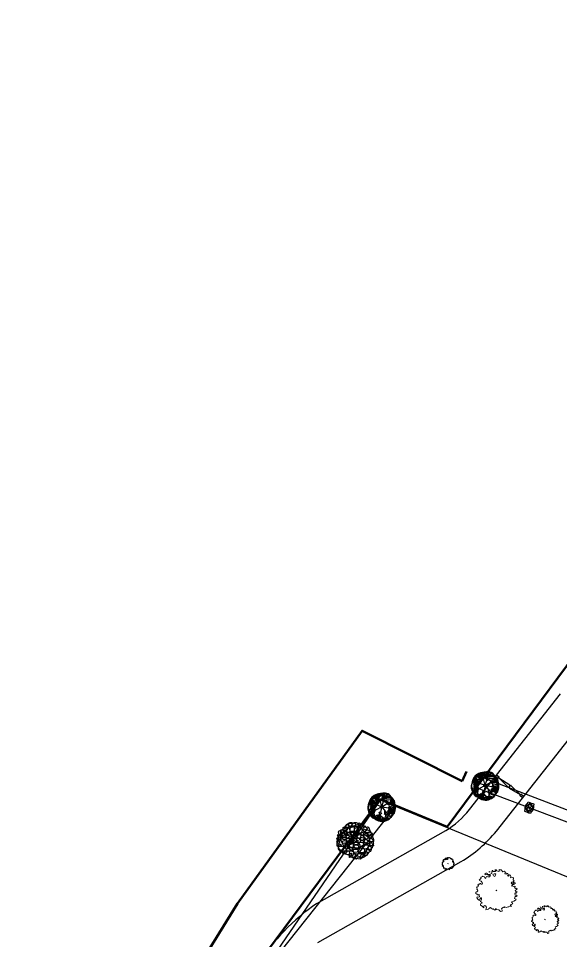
# Model space of a CAD drawing. Extents: x 2080 to 102394, y 2071 to 93424.
# Drawn here: x 75299 to 78132, y 82092 to 86914 of the extents above; entities that cross this region are included whole.
import ezdxf

# ---------------------------------------------------------------- set-up
doc = ezdxf.new("R2010")
doc.units = 0
doc.header["$LTSCALE"] = 20
doc.header["$MEASUREMENT"] = 0
doc.linetypes.add('ACAD_ISO02W100', pattern=[15, 12, -3])
for name, color, linetype, lineweight in [('BUILDING', 4, 'Continuous', 40), ('COUNTRY FENCE', 13, 'ACAD_ISO02W100', 50), ('Mango tree', 96, 'Continuous', 5), ('sappotta', 114, 'Continuous', 5)]:
    doc.layers.add(name, color=color, linetype=linetype, lineweight=lineweight)
doc.layers.add('correct', color=230, linetype='Continuous', plot=False)
doc.layers.add('patta duplicate', color=230, linetype='Continuous', plot=False)
for name, color, linetype in [('ELEC', 11, 'Continuous'), ('proposed tree', 3, 'Continuous'), ('road', 2, 'Continuous')]:
    doc.layers.add(name, color=color, linetype=linetype)

# ---------------------------------------------------------------- blocks, each defined once
blk = doc.blocks.new('NEEM')
at = {"layer": 'sappotta', "linetype": 'Continuous'}
for p, q in [((-0.359, 1.043), (-0.396, 1.016)), ((-0.396, 1.016), (-0.345, 1.011)), ((-0.345, 1.011), (-0.34, 1.039)), ((-0.213, 1.092), (-0.242, 1.007)), ((-0.242, 1.007), (-0.23, 0.935)), ((-0.191, 1.099), (-0.213, 1.092)), ((-0.177, 1.048), (-0.191, 1.099)), ((-0.043, 1.039), (-0.177, 1.048)), ((0.003, 1.132), (-0.083, 1.127)), ((-0.083, 1.127), (-0.023, 1.083)), ((-0.023, 1.083), (-0.043, 1.039)), ((0.03, 1.077), (0.003, 1.132)), ((0.114, 1.043), (0.03, 1.077)), ((0.216, 1.072), (0.114, 1.043)), ((0.162, 1.144), (0.142, 1.112)), ((0.142, 1.112), (0.216, 1.072)), ((0.283, 1.13), (0.162, 1.144)), ((0.267, 1.123), (0.283, 1.13)), ((0.351, 1.016), (0.267, 1.123)), ((0.421, 1.063), (0.351, 1.016)), ((0.473, 1.03), (0.421, 1.063)), ((0.501, 0.982), (0.473, 1.03)), ((-0.892, 0.613), (-0.923, 0.594)), ((-0.923, 0.594), (-0.895, 0.555)), ((-0.895, 0.555), (-0.868, 0.54)), ((-0.85, 0.638), (-0.892, 0.613)), ((-0.868, 0.54), (-0.818, 0.517)), ((-0.818, 0.692), (-0.85, 0.638)), ((-0.783, 0.757), (-0.83, 0.729)), ((-0.83, 0.729), (-0.826, 0.714)), ((-0.826, 0.714), (-0.818, 0.692)), ((-0.818, 0.517), (-0.752, 0.44)), ((-0.749, 0.774), (-0.783, 0.757)), ((-0.717, 0.789), (-0.749, 0.774)), ((-0.689, 0.772), (-0.717, 0.789)), ((-0.638, 0.758), (-0.689, 0.772)), ((-0.598, 0.672), (-0.638, 0.758)), ((-0.517, 0.963), (-0.614, 0.901)), ((-0.614, 0.901), (-0.589, 0.87)), ((-0.562, 0.699), (-0.598, 0.672)), ((-0.589, 0.87), (-0.494, 0.884)), ((-0.533, 0.776), (-0.562, 0.699)), ((-0.452, 0.75), (-0.533, 0.776)), ((-0.521, 0.945), (-0.521, 0.945)), ((-0.449, 0.913), (-0.521, 0.945)), ((-0.494, 0.884), (-0.449, 0.913)), ((-0.415, 0.884), (-0.459, 0.839)), ((-0.459, 0.839), (-0.303, 0.837)), ((-0.361, 0.762), (-0.452, 0.75)), ((-0.32, 0.906), (-0.415, 0.884)), ((-0.303, 0.837), (-0.361, 0.762)), ((-0.23, 0.935), (-0.32, 0.906)), ((-0.108, 0.922), (-0.177, 0.872)), ((-0.177, 0.872), (-0.139, 0.809)), ((-0.139, 0.809), (-0.067, 0.78)), ((-0.027, 0.908), (-0.108, 0.922)), ((-0.067, 0.78), (-0.034, 0.839)), ((-0.034, 0.839), (-0.027, 0.908)), ((0.472, 0.942), (0.501, 0.982)), ((0.483, 0.908), (0.472, 0.942)), ((0.581, 0.9), (0.483, 0.908)), ((0.551, 0.95), (0.581, 0.9)), ((0.627, 0.928), (0.551, 0.95)), ((0.616, 0.806), (0.654, 0.87)), ((0.66, 0.788), (0.616, 0.806)), ((0.654, 0.87), (0.627, 0.928)), ((0.715, 0.86), (0.66, 0.788)), ((0.762, 0.844), (0.715, 0.86)), ((0.783, 0.779), (0.762, 0.844)), ((0.776, 0.704), (0.783, 0.779)), ((0.888, 0.723), (0.776, 0.704)), ((0.84, 0.475), (0.934, 0.5)), ((0.924, 0.679), (0.888, 0.723)), ((0.913, 0.591), (0.924, 0.679)), ((0.964, 0.541), (0.913, 0.591)), ((0.934, 0.5), (0.964, 0.541)), ((-1.023, 0.208), (-1.062, 0.182)), ((-1.062, 0.182), (-1.02, 0.162)), ((-1.02, 0.162), (-1.049, 0.084)), ((-1.049, 0.084), (-1.017, 0.059)), ((-0.978, 0.229), (-1.023, 0.208)), ((-1.017, 0.059), (-0.991, -0.002)), ((-0.96, 0.366), (-0.994, 0.31)), ((-0.994, 0.31), (-0.961, 0.275)), ((-0.961, 0.275), (-0.978, 0.229)), ((-0.935, 0.345), (-0.96, 0.366)), ((-0.908, 0.372), (-0.935, 0.345)), ((-0.87, 0.389), (-0.908, 0.372)), ((-0.846, 0.386), (-0.87, 0.389)), ((-0.821, 0.367), (-0.846, 0.386)), ((-0.788, 0.359), (-0.821, 0.367)), ((-0.757, 0.361), (-0.788, 0.359)), ((-0.735, 0.394), (-0.757, 0.361)), ((-0.752, 0.44), (-0.735, 0.394)), ((0.02, 0.041), (-0.009, 0.024)), ((-0.009, 0.024), (0, 0)), ((0, 0), (0.014, 0.011)), ((0.014, 0.011), (0.027, 0.031)), ((0.804, 0.415), (0.84, 0.475)), ((0.86, 0.367), (0.804, 0.415)), ((0.829, 0.259), (0.888, 0.326)), ((0.838, 0.262), (0.829, 0.259)), ((0.931, 0.228), (0.838, 0.262)), ((0.933, 0.378), (0.86, 0.367)), ((0.888, 0.326), (0.93, 0.332)), ((0.917, 0.437), (0.904, 0.404)), ((0.904, 0.404), (0.933, 0.378)), ((0.942, 0.471), (0.917, 0.437)), ((0.93, 0.332), (1.018, 0.389)), ((0.962, 0.217), (0.931, 0.228)), ((1.014, 0.439), (0.942, 0.471)), ((1.025, 0.259), (0.962, 0.217)), ((0.996, 0.16), (1.025, 0.259)), ((1.046, 0.129), (0.996, 0.16)), ((1.018, 0.389), (1.014, 0.439)), ((1.029, 0.011), (1.074, 0.049)), ((1.074, -0.047), (1.029, 0.011)), ((1.109, 0.149), (1.046, 0.129)), ((1.074, 0.049), (1.137, 0.114)), ((1.137, 0.114), (1.109, 0.149)), ((-1.097, -0.077), (-1.098, -0.14)), ((-1.098, -0.14), (-1.044, -0.173)), ((-1.048, -0.062), (-1.097, -0.077)), ((-1.025, -0.325), (-1.052, -0.378)), ((-1.052, -0.378), (-0.982, -0.471)), ((-0.991, -0.002), (-1.048, -0.062)), ((-1.044, -0.173), (-1.007, -0.185)), ((-0.953, -0.336), (-1.025, -0.325)), ((-1.007, -0.185), (-0.992, -0.244)), ((-0.992, -0.244), (-0.937, -0.198)), ((-0.982, -0.471), (-0.91, -0.516)), ((-0.902, -0.318), (-0.953, -0.336)), ((-0.937, -0.198), (-0.93, -0.213)), ((-0.93, -0.213), (-0.902, -0.318)), ((-0.91, -0.516), (-0.888, -0.446)), ((-0.888, -0.446), (-0.848, -0.411)), ((-0.803, -0.452), (-0.853, -0.576)), ((-0.848, -0.411), (-0.837, -0.355)), ((-0.837, -0.355), (-0.803, -0.383)), ((-0.803, -0.383), (-0.803, -0.452)), ((0.992, -0.411), (1.004, -0.349)), ((1.066, -0.443), (0.992, -0.411)), ((1.004, -0.349), (1.045, -0.311)), ((1.007, -0.166), (1.046, -0.114)), ((1.016, -0.234), (1.007, -0.166)), ((1.11, -0.243), (1.016, -0.234)), ((1.032, -0.503), (1.061, -0.484)), ((1.045, -0.311), (1.083, -0.306)), ((1.046, -0.114), (1.1, -0.129)), ((1.061, -0.484), (1.066, -0.443)), ((1.129, -0.047), (1.074, -0.047)), ((1.083, -0.306), (1.137, -0.273)), ((1.1, -0.129), (1.129, -0.047)), ((1.137, -0.273), (1.11, -0.243)), ((-0.853, -0.576), (-0.797, -0.619)), ((-0.844, -0.71), (-0.852, -0.77)), ((-0.852, -0.77), (-0.758, -0.838)), ((-0.766, -0.668), (-0.844, -0.71)), ((-0.797, -0.619), (-0.766, -0.668)), ((-0.758, -0.838), (-0.675, -0.912)), ((-0.676, -0.836), (-0.649, -0.791)), ((-0.675, -0.912), (-0.676, -0.836)), ((-0.649, -0.791), (-0.582, -0.82)), ((-0.582, -0.82), (-0.534, -0.881)), ((-0.534, -0.881), (-0.554, -1.025)), ((-0.486, -1.015), (-0.413, -0.988)), ((-0.413, -0.988), (-0.401, -0.955)), ((-0.401, -0.955), (-0.302, -0.907)), ((-0.302, -0.907), (-0.286, -0.926)), ((-0.286, -0.926), (-0.197, -0.986)), ((-0.197, -0.986), (-0.157, -0.969)), ((-0.157, -0.969), (-0.078, -1.049)), ((-0.078, -1.049), (-0.006, -0.96)), ((-0.006, -0.96), (0.006, -1.017)), ((0.287, -0.982), (0.327, -0.932)), ((0.324, -1.046), (0.287, -0.982)), ((0.327, -0.932), (0.391, -0.879)), ((0.391, -0.879), (0.423, -0.897)), ((0.423, -0.897), (0.47, -0.86)), ((0.47, -0.86), (0.543, -0.896)), ((0.543, -0.896), (0.652, -0.871)), ((0.652, -0.871), (0.68, -0.867)), ((0.68, -0.867), (0.834, -0.828)), ((0.751, -0.797), (0.797, -0.747)), ((0.834, -0.828), (0.751, -0.797)), ((0.797, -0.747), (0.887, -0.704)), ((0.826, -0.591), (0.943, -0.565)), ((0.887, -0.704), (0.826, -0.591)), ((0.943, -0.565), (1.032, -0.503)), ((-0.554, -1.025), (-0.486, -1.015)), ((0.006, -1.017), (0.139, -1.026)), ((0.139, -1.026), (0.236, -1.115)), ((0.236, -1.115), (0.314, -1.096)), ((0.314, -1.096), (0.324, -1.046))]:
    blk.add_line(p, q, dxfattribs=at)
blk = doc.blocks.new('A$C1A013581')
for p, q in [((-119.8, 0), (-62.9, 6.8)), ((-119.8, 0), (-64.7, -6.6)), ((0, 0), (-56.8, 6.8)), ((0, 0), (-55.1, -6.6))]:
    blk.add_line(p, q)
for centre, start, end in [((-67.6, 0.6), 292.3705, 53.1108), ((-52.2, 0.6), 126.8892, 247.6295)]:
    blk.add_arc(centre, 7.78, start, end)
blk = doc.blocks.new('T3')
at = {"color": 3, "linetype": 'Continuous'}
blk.add_circle((0.007, -0.001), 0.0467, dxfattribs=at)
for centre, radius, start, end in [((-0.101, 0.099), 0.334, 119.9475, 152.2845), ((0.701, -0.924), 1.582, 124.4458, 130.3031), ((0.028, -0.124), 0.591, 95.7743, 119.9478), ((0.129, -0.09), 0.571, 106.3689, 124.4478), ((0.102, -0.001), 0.478, 86.5891, 106.3683), ((0.016, -0.005), 0.472, 51.5393, 95.7734), ((0.117, 0.246), 0.23, 38.2099, 86.5855), ((-0.213, -0.013), 0.65, 9.9831, 38.21), ((0.031, 0.015), 0.447, 6.0223, 51.5393), ((-0.107, -0.042), 0.372, 172.3996, 201.0285), ((0.263, -0.092), 0.745, 152.2851, 172.4004), ((-0.253, -0.003), 0.215, 163.7797, 199.3828), ((0.231, -0.143), 0.719, 154.9924, 163.7785), ((-0.153, 0.036), 0.295, 141.2444, 154.9906), ((-0.029, -0.064), 0.454, 130.3005, 141.2454), ((-0.286, -0.026), 0.724, 358.8883, 9.9833), ((-0.095, 0.001), 0.574, 350.2301, 6.0232), ((0.368, 0.216), 0.873, 199.3819, 216.8466), ((0.161, 0.06), 0.659, 201.0235, 207.8216), ((0.025, -0.011), 0.505, 207.8204, 215.5805), ((-0.149, -0.136), 0.291, 215.5851, 243.3801), ((0.103, 0.017), 0.542, 216.8467, 247.0462), ((-0.011, 0.019), 0.5, 296.8801, 331.348), ((-0.019, -0.069), 0.453, 316.7622, 347.0499), ((-0.198, -0.028), 0.636, 347.0493, 358.8877), ((0.074, -0.028), 0.403, 331.3474, 350.2303), ((0.075, 0.311), 0.791, 243.3844, 260.1468), ((0.025, -0.168), 0.341, 247.0472, 285.3699), ((0.015, -0.033), 0.442, 260.1457, 296.8807), ((0.003, -0.09), 0.422, 285.3686, 316.7631)]:
    blk.add_arc(centre, radius, start, end, dxfattribs=at)
blk = doc.blocks.new('A$C7C302BA0')
at = {"color": 102}
for p, q in [((-77, 91.3), (-78.8, 89.7)), ((-78.8, 89.7), (-76.6, 85)), ((-74.5, 83), (-77, 91.3)), ((-76.6, 85), (-76.8, 78.4)), ((-74.7, 77.6), (-74.5, 83)), ((-61.7, 75.2), (-71.5, 95.2)), ((-70.3, 96.2), (-67.6, 90.4)), ((-67.6, 90.4), (-65.4, 86.1)), ((-65.4, 86.1), (-62.5, 81)), ((-62.3, 90.9), (-59.4, 95.6)), ((-59.2, 86.9), (-62.3, 90.9)), ((-60.4, 103.6), (-58.8, 102)), ((-59.4, 95.6), (-60.4, 103.6)), ((-59.2, 93.5), (-60.2, 90.9)), ((-60.2, 90.9), (-57.7, 85.9)), ((-59.8, 78.3), (-58.2, 81.6)), ((-58, 96.4), (-59.2, 93.5)), ((-58.2, 81.6), (-59.2, 86.9)), ((-58.8, 102), (-58, 96.4)), ((-56.9, 81.8), (-58.2, 78.5)), ((-57.7, 85.9), (-56.9, 81.8)), ((-56.1, 106.1), (-54.9, 105.5)), ((-55.1, 99.3), (-56.1, 106.1)), ((-54.9, 105.5), (-55.1, 101.6)), ((-55.1, 101.6), (-54.2, 95.6)), ((-53, 88.6), (-55.1, 99.3)), ((-54.2, 95.6), (-52.2, 89.6)), ((-53.2, 83), (-53, 88.6)), ((-50.3, 77.5), (-53.2, 83)), ((-52.2, 89.6), (-52.2, 85.9)), ((-52.2, 85.9), (-50.3, 79.5)), ((-48.1, 110.4), (-46.6, 110.4)), ((-47.7, 107.5), (-48.1, 110.4)), ((-46, 104.2), (-47.7, 107.5)), ((-47.2, 95.6), (-46, 104.2)), ((-45, 88.2), (-47.2, 95.6)), ((-46.8, 76.6), (-46.2, 83.9)), ((-46.6, 110.4), (-44.4, 104)), ((-46.2, 83.9), (-45, 88.2)), ((-44.4, 104), (-45, 99.7)), ((-45, 99.7), (-44.4, 89.2)), ((-44.4, 89.2), (-42.3, 85.9)), ((-42.3, 85.9), (-44.4, 79.9)), ((-26.6, 90.9), (-43.7, 64.3)), ((-41.5, 112.7), (-39.6, 112.3)), ((-41.1, 101.6), (-41.5, 112.7)), ((-40.4, 95.6), (-41.1, 101.6)), ((-36.5, 89.4), (-40.4, 95.6)), ((-39.6, 112.3), (-40.2, 105.5)), ((-40.2, 105.5), (-39.8, 100.5)), ((-39.8, 100.5), (-39.6, 97)), ((-39.6, 97), (-35.3, 100.7)), ((-38.8, 81.4), (-36.5, 89.4)), ((-38.4, 77.3), (-38.8, 81.4)), ((-33.6, 99.1), (-38.2, 95.8)), ((-38.2, 95.8), (-34.1, 89.8)), ((-35.9, 105.3), (-34.9, 110.2)), ((-35.3, 100.7), (-35.9, 105.3)), ((-35.9, 80.1), (-29.1, 91.1)), ((-34.1, 89.8), (-35.9, 80.1)), ((-34.9, 110.2), (-32.4, 116)), ((-33.8, 110), (-34.7, 105.3)), ((-34.7, 105.3), (-34.3, 101.2)), ((-34.3, 101.2), (-33.6, 99.1)), ((-30.8, 114.7), (-33.8, 110)), ((-32.4, 116), (-30.8, 114.7)), ((-30.8, 73.4), (-26.2, 84.3)), ((-30.6, 102), (-28.5, 116.6)), ((-29.1, 91.1), (-30.6, 102)), ((-28.3, 109.4), (-29.3, 101.8)), ((-29.3, 101.8), (-26.6, 90.9)), ((-28.5, 116.6), (-26.2, 116.8)), ((-26.2, 116.8), (-28.3, 109.4)), ((-27.5, 103.4), (-23.8, 117.2)), ((-24.6, 91.9), (-27.5, 103.4)), ((-27.1, 74.1), (-24.4, 83.8)), ((-26.2, 84.3), (-24.6, 91.9)), ((-22.3, 116.8), (-25.6, 105.5)), ((-25.6, 105.5), (-25.2, 98.5)), ((-25.2, 98.5), (-23.8, 93.3)), ((-24.4, 83.8), (-13.6, 94.6)), ((-23.8, 117.2), (-22.3, 116.8)), ((-23.8, 88.4), (-17.2, 102.8)), ((-23.8, 93.3), (-23.8, 88.4)), ((-20.7, 109.8), (-19.6, 119.1)), ((-17.2, 102.8), (-20.7, 109.8)), ((-19.6, 119.1), (-18.8, 110.8)), ((-18.8, 110.8), (-15.1, 103)), ((-15.1, 103), (-18.6, 93.1)), ((-18.6, 93.1), (-9.1, 98.9)), ((-13.6, 94.6), (-6.6, 98.4)), ((-9.1, 98.9), (-5, 108.6)), ((-6.6, 98.4), (-3.9, 109.2)), ((-5, 108.6), (4.2, 120.5)), ((-3.9, 109.2), (1.5, 116.2)), ((1.5, 116.2), (4.2, 120.5)), ((3.9, 70), (9.7, 119.6)), ((18.7, 81.9), (7.5, 75.4)), ((7.8, 83.3), (8.4, 94.2)), ((12.2, 85.1), (7.8, 83.3)), ((8.4, 94.2), (19.6, 97.2)), ((13.1, 117.8), (9.6, 120.2)), ((10.2, 96.3), (13.1, 117.8)), ((17.9, 99.3), (10.2, 96.3)), ((10.2, 81.6), (23.8, 92.5)), ((18.4, 83.9), (10.2, 81.6)), ((10.5, 80.1), (24, 84.5)), ((24.6, 97.5), (12.2, 85.1)), ((18.1, 117.8), (17.9, 99.3)), ((20.5, 118.4), (18.1, 117.8)), ((30.8, 91.3), (18.4, 83.9)), ((31.7, 82.4), (18.7, 81.9)), ((19.6, 97.2), (20.5, 118.4)), ((23.8, 92.5), (26.1, 99.6)), ((24, 84.5), (32, 88.9)), ((24.3, 117.5), (24.6, 97.5)), ((26.1, 117.5), (24.3, 117.5)), ((26.1, 99.6), (26.1, 117.5)), ((61.2, 83), (30.5, 75.7)), ((37.9, 101), (30.8, 91.3)), ((30.8, 81), (42.6, 86.9)), ((42.6, 86.9), (31.7, 82.4)), ((32, 88.9), (37, 98.1)), ((37, 98.1), (55.9, 106.6)), ((53, 108.1), (37.9, 101)), ((54.4, 88.1), (42.6, 86.9)), ((42.6, 86.9), (55.3, 86.6)), ((42.6, 80.4), (59.5, 83.9)), ((55.9, 106.6), (53, 108.1)), ((63.3, 92.2), (54.4, 88.1)), ((55.3, 86.6), (68.6, 93.7)), ((59.5, 83.9), (77.8, 91.3)), ((80.1, 89.5), (61.2, 83)), ((67.7, 97.2), (63.3, 92.2)), ((71, 97.2), (67.7, 97.2)), ((68.6, 93.7), (71, 97.2)), ((75.9, 37.9), (85.6, 83.1)), ((77.8, 91.3), (80.1, 89.5)), ((87.6, 81.2), (85.6, 82.2)), ((87.1, 58.8), (87.6, 81.2)), ((-84.4, 25.8), (-117.2, 26.4)), ((-116.8, 25), (-87.6, 24.2)), ((-81.3, 41.5), (-112.3, 39.9)), ((-111.7, 38.6), (-87.6, 39.3)), ((-107, 8.5), (-72.2, 7.7)), ((-99.6, 67.1), (-83.9, 62.2)), ((-99.6, 17.7), (-93.4, 20.8)), ((-86.8, 45.4), (-98.8, 47)), ((-98.6, 33.7), (-87.4, 30.3)), ((-98.5, 2.6), (-88.3, -0.8)), ((-87, 1.1), (-98.1, 3.9)), ((-85, 53.6), (-97.9, 55.2)), ((-76, 9.6), (-97.2, 10.2)), ((-85.6, 31.7), (-97, 35.2)), ((-90.7, 62.2), (-96.3, 64.1)), ((-96, 45), (-84.6, 44.1)), ((-85.6, 24), (-96, 17)), ((-95.9, 57.3), (-86.2, 55)), ((-93.4, 20.8), (-88.7, 24.2)), ((-88.9, 80), (-90.7, 78.8)), ((-90.7, 78.8), (-87, 70.3)), ((-85.2, 60.4), (-90.7, 62.2)), ((-79.6, 7.9), (-89.6, -1.8)), ((-89.4, -2.9), (-78.1, 7.7)), ((-85.8, 71.5), (-88.9, 80)), ((-87.6, 39.3), (-74, 42.1)), ((-87.6, 24.2), (-72.3, 25)), ((-87.4, 30.3), (-76.4, 33.5)), ((-87, 70.3), (-80.6, 64.9)), ((-71.9, 46.6), (-86.8, 45.4)), ((-86.2, 55), (-74.6, 51.9)), ((-78.8, 65.1), (-85.8, 71.5)), ((-75.8, 36.8), (-85.6, 31.7)), ((-77.9, 58.9), (-85.2, 60.4)), ((-74.2, 50.3), (-85, 53.6)), ((-84.6, 44.1), (-78.5, 43.3)), ((-84.5, -7.8), (-75, 1.8)), ((-68.7, 28.2), (-84.4, 25.8)), ((-77.7, 1.8), (-84.1, -5.4)), ((-83.9, 62.2), (-73.6, 59)), ((-81.5, 4.3), (-77.7, 1.8)), ((-78.5, 43.3), (-81.3, 41.5)), ((-80.6, 64.9), (-79.2, 60.6)), ((-77.4, 60.4), (-78.8, 65.1)), ((-75, 1.8), (-78.8, 6.8)), ((-74.6, 56.7), (-77.9, 58.9)), ((-76.8, 78.4), (-75.1, 76)), ((-76.4, 33.5), (-72.8, 35.8)), ((-62, 13.6), (-76, 9.6)), ((-70.9, 41.1), (-75.8, 36.8)), ((-75.1, 76), (-60.6, 72.1)), ((-68.9, 77), (-74.7, 77.6)), ((-72.4, 54.4), (-74.6, 56.7)), ((-74.6, 51.9), (-72.2, 51.9)), ((-59, 49.2), (-74.2, 50.3)), ((-74, 42.1), (-70.9, 41.1)), ((-73.6, 59), (-70.4, 54.6)), ((-72.8, 35.8), (-68.5, 38)), ((-72.2, 51.9), (-72.4, 54.4)), ((-72.3, 25), (-59.9, 29.1)), ((-72.2, 7.7), (-63.5, 11.1)), ((-63.6, 39.9), (-71.9, 46.6)), ((-70.4, 54.6), (-56.9, 52.5)), ((-60.8, 73.7), (-68.9, 77)), ((-59.5, 34.2), (-68.7, 28.2)), ((-68.5, 38), (-59.5, 34.2)), ((-62.1, 8.3), (-66.5, -2.9)), ((-54.8, 35.8), (-63.6, 39.9)), ((-63.5, 11.1), (-62.1, 8.3)), ((-62.5, 81), (-60.6, 76.4)), ((-60.4, 13.7), (-62, 13.6)), ((-53.1, 60), (-61.7, 75.2)), ((-58.4, 8.2), (-61.7, 5.4)), ((-58.6, 8.1), (-61.3, 8.7)), ((-60.6, 76.4), (-57.7, 70.7)), ((-59.9, 29.1), (-56.2, 31.7)), ((-57.1, 72.7), (-59.8, 78.3)), ((-50.9, 48.7), (-59, 49.2)), ((-43.3, 16.8), (-58.6, 8.1)), ((-58.2, 78.5), (-55.3, 74.6)), ((-57.7, 70.7), (-57.1, 72.7)), ((-56.9, 52.5), (-42.3, 48.2)), ((-56.2, 31.7), (-53.4, 31.4)), ((-55.3, 74.6), (-53.4, 71.3)), ((0, 0), (-55.2, -28.1)), ((-51.1, 35), (-54.8, 35.8)), ((-53.4, 71.3), (-54.5, 68.2)), ((-54.5, 68.2), (-50.9, 60.4)), ((-49.3, 19.1), (-53.8, 30.7)), ((-42.3, 48.2), (-53.1, 60)), ((-50.9, 60.4), (-45.6, 54.8)), ((-42.8, 44.9), (-50.9, 48.7)), ((-50.3, 79.5), (-46.8, 76.6)), ((-45.8, 72.1), (-50.3, 77.5)), ((0, 0), (-49.3, 19.1)), ((-45.6, 54.8), (-45.8, 72.1)), ((-44.4, 79.9), (-44.4, 76)), ((-44.4, 76), (-44.1, 67)), ((-44.1, 67), (-38.4, 77.3)), ((-43.7, 64.3), (-42.5, 54)), ((-42.8, 44.8), (-42.8, 44.9)), ((-42.5, 54), (-38.2, 50.1)), ((-38.2, 50.1), (-33.6, 61)), ((-33.6, 61), (-30.8, 73.4)), ((-29, 54.8), (-27.7, 61.7)), ((-27.7, 61.7), (-27.1, 74.1)), ((-19.2, 46.4), (-24.4, 56.9)), ((-10.8, 43.8), (-19.2, 46.4)), ((0, 0), (-14.8, 60.2)), ((0, 0), (-11.1, -44.7)), ((-6.9, 61.6), (3.9, 70)), ((0, 0), (17.8, 59.3)), ((0, 0), (41.7, 25.5)), ((0, 0), (61.2, -9.6)), ((0, 0), (38.9, -48.2)), ((0.1, 62), (2.5, 64.5)), ((2.5, 64.5), (6.3, 71.8)), ((6.3, 71.8), (16.1, 80.1)), ((6.6, 61.6), (9.9, 66.8)), ((7.5, 75.4), (10.5, 80.1)), ((9.9, 66.8), (23.2, 75.7)), ((14.3, 66.2), (10.1, 61.1)), ((13, 43.3), (28.3, 52.2)), ((28.5, 74.2), (14.3, 66.2)), ((16.1, 80.1), (30.8, 81)), ((21.5, 58.1), (22, 58.3)), ((22, 58.3), (32, 63.3)), ((23.2, 75.7), (42.6, 80.4)), ((23.9, 57.2), (25.8, 57.9)), ((25.8, 57.9), (89.5, 64.2)), ((28.3, 52.2), (29.5, 54.5)), ((40.6, 73.3), (28.5, 74.2)), ((30.5, 75.7), (44.1, 75.1)), ((32, 63.3), (51.2, 62.1)), ((52.1, 75.7), (40.6, 73.3)), ((41.7, 25.5), (47.8, 39.4)), ((42.2, 26.6), (57.9, 22)), ((44.1, 75.1), (58, 78.9)), ((51.2, 62.1), (77.8, 65.3)), ((74.5, 77.1), (52.1, 75.7)), ((53.3, 31.6), (60.3, 31.1)), ((55.1, 28.4), (58.9, 28.2)), ((57.9, 22), (57.9, 22)), ((58, 78.9), (79.2, 78.3)), ((58.6, 20), (73.9, 24.3)), ((58.9, 28.2), (73, 31.6)), ((67.6, 19.9), (60, 15.5)), ((60.3, 31.1), (75.9, 37.9)), ((61.2, 9.5), (82.7, 5.3)), ((62.8, 7.8), (72, -4.9)), ((73, 4.4), (62.8, 7.8)), ((80.8, 21.9), (67.6, 19.9)), ((73, 31.6), (100.2, 25.3)), ((89, 5.3), (73, 4.4)), ((73.9, 24.3), (118.2, 27.2)), ((93.4, 72.7), (74.5, 77.1)), ((77.8, 65.3), (94.6, 70.9)), ((77.8, 33.1), (86.6, 38.9)), ((93.9, 32.1), (77.8, 33.1)), ((79.2, 78.3), (95.5, 74.8)), ((80.3, 40.4), (83.2, 59.3)), ((87.6, 42.3), (80.3, 40.4)), ((117.2, 24.8), (80.8, 21.9)), ((95.8, 69.5), (82.2, 65)), ((82.2, 65), (93.7, 65.3)), ((82.7, 5.3), (118.2, 19.9)), ((83.2, 59.3), (90.5, 51.1)), ((86.1, -8.8), (103.1, 1.5)), ((86.6, 38.9), (103.1, 38.9)), ((93.9, 52), (87.1, 58.8)), ((101.2, 41.8), (87.6, 42.3)), ((119.7, 17), (89, 5.3)), ((89.5, 64.2), (109, 52)), ((90.5, 51.1), (111.4, 45.2)), ((120.2, 7.3), (90.5, -8.8)), ((95.5, 74.8), (93.4, 72.7)), ((93.7, 65.3), (107.3, 55.9)), ((110.4, 48.1), (93.9, 52)), ((107, 32.1), (93.9, 32.1)), ((94.4, 29.7), (108.5, 29.7)), ((101.7, 27.7), (94.4, 29.7)), ((94.6, 70.9), (95.8, 69.5)), ((100.2, 25.3), (120.2, 10.2)), ((113.6, 40.7), (101.2, 41.8)), ((119.2, 13.6), (101.7, 27.7)), ((103.1, 38.9), (114.3, 40.8)), ((103.1, 1.5), (120.2, 10.2)), ((112.4, 36), (107, 32.1)), ((107.3, 55.9), (108.9, 52.1)), ((-92.2, -21.5), (-108.4, -25.3)), ((-93.4, -46.4), (-105.8, -55)), ((-105, -56.7), (-89.1, -46.1)), ((-93.4, -40.5), (-104.3, -42.1)), ((-90.6, -41.3), (-104.3, -43.6)), ((-89.8, -23.5), (-103, -27.9)), ((-84.1, -5.4), (-102.5, -12.9)), ((-101.7, -7.6), (-89.4, -2.9)), ((-101, -14.1), (-84.5, -7.8)), ((-89.6, -1.8), (-100.8, -6.5)), ((-98.7, -16), (-86, -12.2)), ((-98.7, -21.5), (-86.6, -18)), ((-98.4, -65.6), (-94.4, -66.3)), ((-92.1, -67.1), (-98.4, -67.3)), ((-89.8, -25.9), (-98.2, -28.7)), ((-66.5, -2.9), (-96.6, -14.1)), ((-88.3, -31.2), (-95.4, -36.5)), ((-82.5, -26.9), (-95.1, -34.2)), ((-94.4, -66.3), (-89.3, -59.3)), ((-93.6, -73.2), (-86.3, -65.6)), ((-93.1, -74.2), (-93.6, -73.2)), ((-84.8, -37), (-93.4, -40.5)), ((-81.5, -39.8), (-93.4, -46.4)), ((-82.7, -64.6), (-93.1, -74.2)), ((-82.8, -17.5), (-92.2, -21.5)), ((-88.1, -58.7), (-92.1, -67.1)), ((-77.2, -75.4), (-92.1, -76.5)), ((-92.1, -76.5), (-91.1, -77.5)), ((-91.1, -77.5), (-79.5, -77.5)), ((-82.5, -36.7), (-90.6, -41.3)), ((-73.9, -20.2), (-89.8, -23.5)), ((-81.2, -23.6), (-89.8, -25.9)), ((-89.3, -59.3), (-85.5, -52.7)), ((-89.1, -46.1), (-78.7, -39)), ((-80.5, -27.6), (-88.3, -31.2)), ((-81.5, -51.4), (-88.1, -58.7)), ((-85.3, -49.1), (-87.8, -45.8)), ((-86.6, -18), (-83.1, -16)), ((-86.3, -65.6), (-80, -58.5)), ((-86, -12.2), (-73.1, -9.9)), ((-85.5, -52.7), (-85.3, -49.1)), ((-85.3, -44.3), (-81.5, -51.4)), ((-84.3, -29.9), (-84.8, -37)), ((-83.1, -16), (-81.3, -11.4)), ((-79.8, -11.7), (-82.8, -17.5)), ((-77.7, -59), (-82.7, -64.6)), ((-78.4, -23.1), (-82.5, -26.9)), ((-82, -28.4), (-82.5, -36.7)), ((-79.5, -33.5), (-81.5, -39.8)), ((-69.6, -21.1), (-81.2, -23.6)), ((-75.2, -22.3), (-80.5, -27.6)), ((-80, -58.5), (-79, -52.4)), ((-73.4, -27.4), (-79.5, -33.5)), ((-79.5, -77.5), (-69.8, -79.5)), ((-79.2, -46.9), (-78.7, -42.1)), ((-79, -52.4), (-79.2, -46.9)), ((-78.7, -39), (-77.4, -34)), ((-78.7, -42.1), (-74.9, -36.7)), ((-74.9, -52.4), (-77.7, -59)), ((-77.4, -34), (-67.6, -26.4)), ((-68.1, -78), (-77.2, -75.4)), ((-71.4, -35.7), (-76.4, -43.8)), ((-76.4, -43.8), (-74.9, -52.4)), ((-74.9, -36.7), (-74.1, -30.9)), ((-62, -14.9), (-73.9, -20.2)), ((-68.1, -24.6), (-73.4, -27.4)), ((-73.1, -9.9), (-61.6, -6.3)), ((-71.6, -29.9), (-71.4, -35.7)), ((-70.6, -52.2), (-71.6, -58.5)), ((-71.6, -58.5), (-69.6, -70.6)), ((-68.3, -46.9), (-70.6, -52.2)), ((-69.8, -79.5), (-67.1, -80)), ((-60, -15.5), (-69.6, -21.1)), ((-69.6, -70.6), (-68.1, -78)), ((-66.6, -51.3), (-69.3, -58.3)), ((-69.3, -58.3), (-68.2, -65.3)), ((-64.3, -36.2), (-68.3, -41.6)), ((-68.3, -41.6), (-68.3, -46.9)), ((-68.2, -65.3), (-66.6, -74)), ((-62.5, -19.5), (-68.1, -24.6)), ((-67.6, -26.4), (-60.2, -22.1)), ((-67.1, -80), (-60.7, -86.3)), ((-66, -42.6), (-66.6, -51.3)), ((-66.6, -74), (-66, -77.7)), ((-59, -32.9), (-66, -42.6)), ((-66, -77.7), (-57.9, -85.8)), ((-60.2, -26.9), (-64.3, -36.2)), ((-59.4, -17.6), (-62.5, -19.5)), ((-60.4, -13.6), (-62, -14.9)), ((-60.2, -22.1), (-58.6, -20.1)), ((-57.9, -22), (-60.2, -26.9)), ((-56.4, -25.5), (-59, -32.9)), ((-46, -76.7), (-48.7, -81.5)), ((-40.1, -73.4), (-46, -76.7)), ((-43.3, -77.4), (-45.8, -83.8)), ((-34.5, -78), (-43.3, -77.4)), ((-33.1, -74.5), (-40.1, -73.4)), ((-17.3, -68.6), (-34.5, -78)), ((-17, -70.5), (-34.5, -85.2)), ((-22.3, -68.6), (-33.1, -74.5)), ((-28.4, -88), (-19.2, -77.2)), ((-22.1, -52.8), (-28.3, -55.1)), ((-15.2, -64.2), (-22.3, -68.6)), ((-11.1, -44.7), (-22.1, -52.8)), ((-22.1, -52.8), (-20.7, -58.4)), ((-19.2, -77.2), (-14.8, -97.1)), ((-15.3, -79.4), (-13.1, -76.6)), ((-12.6, -98.8), (-15.3, -79.4)), ((-14.3, -60.3), (-15.2, -64.2)), ((-8.5, -61.4), (-13.7, -71.8)), ((-13.7, -71.8), (11.5, -95.7)), ((-13.1, -76.6), (9.3, -96.6)), ((-11.1, -44.7), (-3.1, -61.9)), ((21, -58.3), (35.5, -70)), ((24.2, -29.9), (24.8, -56.8)), ((26.5, -56), (32, -62.9)), ((35.5, -70), (29.2, -89)), ((32, -62.9), (53.2, -55.7)), ((36.9, -76.2), (32.4, -86.1)), ((35.7, -50.6), (54.3, -42.9)), ((38, -67.9), (36.9, -76.2)), ((39.6, -64.1), (38, -67.9)), ((50.2, -62.6), (39.6, -64.1)), ((46, -74.3), (50.2, -62.6)), ((56.6, -79.2), (46, -74.3)), ((51.7, -37.9), (47.2, -40.1)), ((101.3, -66), (51.7, -37.9)), ((60.8, -51.2), (52.8, -74.3)), ((52.8, -74.3), (75.9, -82.6)), ((53.2, -55.7), (69.9, -39.1)), ((53.9, -30.6), (71.8, -29.2)), ((54.3, -42.9), (72.5, -51.2)), ((55.2, -8.6), (60.3, -14.2)), ((55.7, -27.2), (56.4, -27.2)), ((56.4, -27.2), (88.5, -24.8)), ((74.8, -86.8), (56.6, -79.2)), ((59.2, -18.3), (66.2, -20.9)), ((66.5, -45.1), (60.8, -51.2)), ((74.4, -15.1), (61.9, -0.6)), ((66.2, -20.9), (113.8, -16)), ((74.8, -47.4), (66.5, -45.1)), ((69.9, -39.1), (107.8, -30.4)), ((71.8, -29.2), (77.5, -42.1)), ((72, -4.9), (86.1, -8.8)), ((72.5, -51.2), (99.1, -67.9)), ((93.4, -35.7), (72.9, -39.8)), ((72.9, -39.8), (83.9, -44.8)), ((94.4, -21.4), (74.4, -15.1)), ((90.4, -46.3), (74.8, -47.4)), ((86.9, -77.7), (74.8, -86.8)), ((75.9, -82.6), (109.3, -53.1)), ((76.7, -31.1), (118.4, -21.6)), ((79.4, -40.6), (76.7, -31.1)), ((77.5, -42.1), (96.8, -50.8)), ((99.1, -47.8), (79.4, -40.6)), ((83.9, -44.8), (113.9, -38.3)), ((107.1, -55), (86.9, -77.7)), ((90.5, -8.8), (88.5, -14.1)), ((88.5, -14.1), (98.3, -16.5)), ((88.5, -24.8), (119.7, -19)), ((112, -40.2), (90.4, -46.3)), ((116.9, -28.8), (93.4, -35.7)), ((119.7, -7.8), (94.4, -21.4)), ((96.8, -50.8), (111.2, -47.4)), ((98.3, -16.5), (120.2, -3.9)), ((111.2, -47.4), (99.1, -47.8)), ((99.1, -67.9), (101.3, -66)), ((109.3, -53.1), (107.1, -55)), ((107.8, -30.4), (117.3, -24.7)), ((-70.9, -84.3), (-85.5, -82)), ((-85.5, -82), (-83.8, -84.3)), ((-83.8, -84.3), (-70.6, -85.8)), ((-76.9, -84.8), (-82.8, -86.4)), ((-80.2, -88), (-82.8, -86.4)), ((-64.9, -84.9), (-80.2, -88)), ((-68.2, -82.1), (-76.9, -84.8)), ((-60.7, -86.3), (-70.9, -84.3)), ((-70.6, -85.8), (-61, -87.8)), ((-69.8, -89.4), (-70.6, -97.4)), ((-70.6, -97.4), (-69.1, -96.7)), ((-61, -87.8), (-69.8, -89.4)), ((-69.1, -96.7), (-67.3, -92.1)), ((-57.4, -82.1), (-68.2, -82.1)), ((-67.3, -92.1), (-60, -88.6)), ((-53, -85.5), (-64.9, -84.9)), ((-53.4, -90.9), (-61.5, -94.2)), ((-61.5, -94.2), (-58.7, -99.7)), ((-60, -88.6), (-53.4, -90.9)), ((-58.7, -99.7), (-59.2, -104.8)), ((-59.2, -104.8), (-56.9, -105.3)), ((-58.2, -95.4), (-52.4, -92.9)), ((-56.4, -99.7), (-58.2, -95.4)), ((-57.9, -85.8), (-50.4, -89.6)), ((-48.7, -81.5), (-57.4, -82.1)), ((-56.9, -105.3), (-56.4, -99.7)), ((-45.8, -83.8), (-53, -85.5)), ((-52.4, -92.9), (-48.8, -95.7)), ((-50.4, -89.6), (-47.1, -94.5)), ((-48.8, -95.7), (-47.6, -102)), ((-47.6, -102), (-47.3, -110.1)), ((-47.3, -110.1), (-45, -110.1)), ((-47.1, -94.5), (-45.5, -100.4)), ((-45.5, -100.4), (-45, -105.8)), ((-45, -105.8), (-45.5, -110.2)), ((-34.5, -85.2), (-40.6, -93)), ((-40.6, -93), (-40.6, -112.9)), ((-40.6, -112.9), (-39.5, -112.9)), ((-39.5, -112.9), (-38.1, -95.4)), ((-38.1, -95.4), (-32.3, -91)), ((-31.7, -101.8), (-34.7, -114.8)), ((-34.7, -114.8), (-31.1, -111)), ((-32.3, -91), (-23.4, -94.1)), ((-23.4, -94.1), (-31.7, -101.8)), ((-31.1, -111), (-28.4, -101.5)), ((-22, -111.2), (-28.9, -116.2)), ((-28.9, -116.2), (-26.4, -117.3)), ((-25, -89.9), (-28.4, -88)), ((-28.4, -101.5), (-20.1, -94.9)), ((-26.4, -117.3), (-20.9, -113.2)), ((-20.1, -94.9), (-25, -89.9)), ((-14.8, -97.1), (-22, -111.2)), ((-20.9, -113.2), (-12.6, -98.8)), ((-12.9, -112.9), (-15.9, -119)), ((-15.9, -119), (-13.4, -118.7)), ((-13.4, -118.7), (-10.4, -113.7)), ((1.6, -106), (-12.9, -112.9)), ((-10.4, -113.7), (2.7, -107.9)), ((9.3, -96.6), (1.6, -106)), ((2.7, -107.9), (9.9, -98.5)), ((16, -106.2), (8.5, -119.3)), ((8.5, -119.3), (11, -119.5)), ((9.9, -98.5), (21.5, -99.6)), ((11, -119.5), (17.6, -107.9)), ((11.5, -95.7), (38.6, -96.4)), ((21.5, -99.6), (16, -106.2)), ((17.6, -107.9), (23.4, -101.8)), ((31.8, -104.9), (20.7, -111.2)), ((20.7, -111.2), (22.1, -118.2)), ((22.1, -118.2), (24.3, -117.6)), ((23.4, -101.8), (27.1, -98.2)), ((23.4, -112.6), (32.6, -106.5)), ((24.3, -117.6), (23.4, -112.6)), ((27.1, -98.2), (34.8, -100.2)), ((29.2, -89), (62.8, -102.1)), ((34.8, -100.2), (31.8, -104.9)), ((32.4, -86.1), (66.5, -99.7)), ((32.6, -106.5), (36.7, -102.6)), ((36.7, -102.6), (50.3, -109.6)), ((38.6, -96.4), (52.5, -107.7)), ((50.3, -109.6), (52.5, -107.4)), ((66.5, -99.7), (62.7, -102.7))]:
    blk.add_line(p, q, dxfattribs=at)
at = {"color": 102, "xscale": 253.5657267839997, "yscale": 253.5657267839997, "zscale": 253.5657267839738}
blk.add_blockref('T3', (-1.9, 0.1), dxfattribs=at)
blk = doc.blocks.new('A$C79F71953')
at = {"color": 62}
for points in [[(-92.6, 0.9), (-82.4, -2.3), (-81.8, -8.7), (-86.9, -13.8), (-90.7, -9.4), (-96.5, -3), (-90.7, 4.7), (-82.4, 9.2), (-75.4, 4.7), (-81.8, 0.9), (-90.7, 4.7), (-95.8, 12.3), (-94.6, 16.8), (-86.3, 21.9), (-81.8, 21.9), (-77.3, 11.7), (-78.6, 10.4), (-82.4, 9.2), (-87.5, 11.1), (-87.5, 13), (-87.5, 25.1), (-88.2, 27.7), (-87.5, 29.6), (-88.2, 27.7), (-95.2, 27.7), (-91.4, 24.5), (-87.5, 21.1), (-86.3, 21.9), (-77.3, 22.6), (-74.8, 25.1), (-74.8, 27.7), (-74.8, 30.8), (-90.7, 32.8), (-95.2, 27.7), (-83.7, 28.9), (-74.8, 30.8), (-74.8, 30.8), (-73.5, 49.4), (-75.4, 51.9), (-82.4, 52.5), (-83.7, 51.3), (-88.8, 47.4), (-86.3, 35.3), (-79.9, 33.4), (-74.8, 30.8), (-72.2, 34.7), (-67.7, 37.2), (-63.9, 39.8), (-61.4, 50), (-59.4, 52.5), (-63.3, 55.1), (-63.9, 55.7), (-66.5, 57.7), (-69, 58.9), (-69.7, 58.9), (-69, 58.9), (-76.7, 57), (-77.3, 55.7), (-78.6, 51.3), (-73.5, 49.4), (-73.5, 49.4), (-73.5, 49.4), (-69, 44.9), (-69.7, 43), (-70.3, 41.1), (-74.8, 41.1), (-75.4, 44.9), (-72.9, 58.3), (-69, 58.9), (-47.3, 60.2), (-46, 60.2), (-49.9, 55.7), (-55, 53.8), (-63.3, 55.1), (-63.9, 67.2), (-62.6, 69.8), (-60.1, 71.1), (-58.8, 71.7), (-53.7, 74.2), (-48.6, 74.2), (-46, 73.6), (-44.1, 72.3), (-43.5, 69.8), (-44.1, 67.2), (-50.5, 64.7), (-55.6, 65.9), (-62.6, 69.8), (-60.1, 73), (-53.7, 74.2), (-52.4, 78.1), (-50.5, 79.4), (-48.6, 81.3), (-45.4, 83.2), (-41.6, 85.1), (-47.3, 87), (-41.6, 85.1), (-35.2, 86.4), (-33.3, 84.5), (-33.3, 80.6), (-32, 78.7), (-32, 75.5), (-34.5, 73.6), (-39.7, 70.4), (-43.5, 69.8), (-47.3, 71.1), (-53.7, 74.2), (-52.4, 78.1), (-35.2, 92.8), (-26.2, 92.8), (-18.6, 91.5), (-16.7, 87), (-17.3, 83.2), (-21.1, 80), (-25, 76.8), (-32, 75.5), (-33.3, 80.6), (-35.2, 92.8), (-26.9, 95.9), (-20.5, 95.9), (-14.1, 95.3), (-9.6, 94.7), (-3.3, 93.4), (-0.7, 92.1), (1.9, 88.3), (1.2, 85.1), (-0.7, 81.9), (-3.3, 79.4), (-7.1, 77.4), (-25, 76.8), (-25, 76.8), (-17.3, 83.2), (-9.6, 94.7), (-4.5, 96.6), (-0.7, 96.6), (5, 95.9), (10.8, 94), (12.7, 91.5), (14, 88.9), (16.5, 85.7), (14.6, 73.6), (9.5, 73.6), (-7.1, 77.4), (2.5, 81.3), (6.3, 85.1), (23.6, 87), (27.4, 87.6), (33.1, 87.6), (37, 87.6), (40.2, 85.7), (40.2, 83.8), (41.4, 80.6), (40.2, 77.4), (35.1, 73.6), (15.9, 71.1), (14.6, 70.4), (16.5, 85.7), (17.8, 94), (18.5, 94.7), (22.9, 94), (30.6, 88.3), (33.8, 88.3), (40.2, 83.8), (40.2, 83.8), (44.6, 78.1), (45.9, 76.8), (47.2, 73), (51, 79.4), (52.3, 77.4), (54.2, 74.9), (57.4, 71.1), (60, 67.2), (61.9, 64.7), (61.9, 61.5), (55.5, 57.7), (49.7, 60.2), (43.4, 61.5), (39.5, 62.1), (40.8, 66.6), (43.4, 69.8), (47.2, 73), (64.4, 73.6), (68.3, 73), (72.1, 62.8), (74, 60.2), (74.6, 57.7), (75.3, 54.5), (74.6, 51.9), (72.1, 48.7), (70.2, 46.8), (66.3, 43.6), (61.2, 42.3), (56.1, 43), (54.2, 44.9), (52.9, 48.1), (53.6, 53.8), (61.2, 57.7), (75.3, 54.5), (82.3, 42.3), (87.4, 41.7), (83.6, 34), (68.3, 28.9), (63.1, 30.8), (66.3, 43.6), (82.3, 42.3), (87.4, 38.5), (90, 37.2), (90.6, 32.1), (92.5, 26.4), (90.6, 23.8), (88.7, 20), (85.5, 17.4), (79.1, 15.5), (74.6, 16.2), (72.1, 16.8), (69.5, 19.4), (69.5, 21.3), (71.4, 23.8), (75.3, 26.4), (78.5, 28.3), (83.6, 28.9), (88, 27), (93.8, 12.3), (95.1, 10.4), (94.4, -3), (90, -4.3), (75.3, -4.9), (74, -3.6), (73.4, 6), (74.6, 16.2), (79.1, 15.5), (85.5, 13), (90, 7.2), (93.2, -6.2), (93.2, -8.7), (95.1, -11.3), (93.2, -15.1), (94.4, -25.3), (75.3, -25.9), (72.1, -25.9), (72.1, -21.5), (77.2, -17.7), (78.5, -15.7), (79.7, -11.9), (83.6, -8.1), (88.7, -12.5), (91.9, -21.5), (87.4, -36.2), (82.9, -40.6), (75.9, -45.1), (70.8, -48.3), (67, -34.2), (72.1, -25.9), (79.7, -28.5), (84.9, -33), (83.6, -47), (77.8, -52.8), (72.7, -57.9), (69.5, -61), (61.9, -61), (58, -57.2), (59.3, -45.7), (63.1, -43.8), (65.7, -43.8), (81, -54), (69.5, -61), (65.7, -66.2), (61.2, -70.6), (58, -75.1), (50.4, -75.7), (46.5, -75.7), (45.3, -74.5), (44.6, -70.6), (49.1, -67.4), (51.7, -66.2), (53.6, -64.2), (55.5, -54), (58, -57.2), (61.2, -70.6), (58, -75.1), (45.3, -85.3), (37, -88.5), (29.3, -88.5), (24.2, -87.9), (22.3, -83.4), (29.3, -77.6), (33.1, -68.1), (37, -66.8), (39.5, -77.6), (39.5, -79.6), (35.1, -83.4), (26.1, -95.5), (12.7, -93), (-3.9, -89.8), (1.9, -77.6), (10.2, -75.7), (12.7, -77), (14, -80.2), (15.9, -82.1), (15.9, -84.7), (14, -87.9), (12.1, -89.8), (4.4, -94.2), (-3.9, -93.6), (-9, -90.4), (-14.1, -88.5), (-17.9, -85.3), (-18.6, -82.1), (-16, -78.9), (-12.2, -75.7), (-8.4, -64.2), (-3.3, -64.2), (1.2, -80.2), (-7.1, -86.6), (-23.7, -85.3), (-25, -78.9), (-32, -71.9), (-30.1, -69.3), (-24.3, -64.9), (-21.8, -63), (-20.5, -63), (-21.1, -75.1), (-27.5, -86.6), (-30.1, -86.6), (-32, -71.9), (-46, -71.3), (-52.4, -69.3), (-72.2, -56.6), (-57.5, -52.1), (-51.8, -51.5), (-47.3, -52.1), (-41.6, -52.8), (-43.5, -54.7), (-46, -59.8), (-48.6, -63.6), (-64.6, -66.2), (-63.3, -52.8), (-31.4, -51.5), (-30.1, -69.3), (-40.9, -73.2), (-79.2, -53.4), (-86.9, -40.6), (-86.3, -26.6), (-61.4, -29.1), (-62, -33), (-63.9, -36.8), (-67.1, -49.6), (-73.5, -52.1), (-83.1, -45.1), (-93.3, -23.4), (-83.1, -15.1), (-74.8, -18.3), (-73.5, -22.8), (-77.3, -26.6), (-95.2, -27.9), (-94.6, -13.2)], [(-70.3, 27.7), (-56.9, 31.5), (-49.2, 28.9), (-48, 19.4), (-49.2, 16.8), (-63.9, 14.9), (-68.4, 15.5), (-69.7, 18.1), (-70.9, 31.5), (-70.3, 41.1), (-69, 44.9), (-61.4, 50), (-55.6, 49.4), (-50.5, 48.1), (-47.3, 46.2), (-44.8, 44.3), (-46, 32.8), (-51.1, 32.1), (-55.6, 41.7), (-63.9, 39.8), (-63.9, 39.8), (-39.7, 62.1), (-42.2, 63.4), (-32, 71.1), (-28.8, 62.1), (-27.5, 48.7), (-32, 45.5), (-37.7, 44.3), (-44.1, 48.7), (-42.2, 63.4), (-39.7, 66.6), (-23.1, 69.8), (-19.9, 72.3), (-12.8, 73.6), (-6.4, 72.3), (-4.5, 71.1), (-3.3, 67.9), (-3.9, 64), (-8.4, 50.6), (-13.5, 49.4), (-27.5, 51.3), (-28.8, 62.1), (-25.6, 74.2), (-25, 76.8), (-7.1, 77.4), (0.6, 75.5), (9.5, 73.6), (14.6, 70.4), (14.6, 70.4), (10.2, 56.4), (7, 44.9), (0.6, 44.9), (-4.5, 48.1), (-3.3, 67.9), (15.9, 71.1), (24.2, 70.4), (26.1, 69.1), (28.7, 66.6), (30.6, 65.3), (36.3, 61.5), (37, 58.3), (30.6, 41.7), (10.2, 43), (14, 55.1), (33.1, 64), (36.3, 61.5), (44.6, 50), (48.5, 46.2), (47.2, 41.7), (43.4, 39.1), (37, 28.9), (29.9, 32.8), (32.5, 45.5), (64.4, 37.2), (68.3, 28.9), (67, 24.5), (63.1, 11.1), (57.4, 9.2), (52.3, 13), (51.7, 16.8), (44.6, 22.6), (48.5, 35.3), (72.1, 16.8), (73.4, 6), (72.1, -10.6), (60, -16.4), (48.5, -4.3), (43.4, 1.5), (49.7, 5.3), (57.4, 9.2), (74, -3.6), (71.4, -16.4), (68.3, -26.6), (61.9, -40), (49.7, -43.2), (40.2, -41.3), (35.1, -26.6), (42.1, -22.8), (44.6, -20.8), (65.1, -20.8), (68.3, -26.6), (55.5, -54), (42.1, -60.4), (17.8, -62.3), (17.2, -55.3), (18.5, -47.6), (25.5, -35.5), (45.9, -40), (47.8, -49.6), (44.6, -66.8), (22.3, -67.4), (3.8, -68.1), (-8.4, -64.2), (-11.6, -43.2), (-5.8, -41.9), (9.5, -41.9), (12.7, -43.8), (12.7, -47), (12.1, -58.5), (-5.2, -60.4), (-9.6, -59.1), (-25, -47.6), (-39, -36.2), (-19.9, -33.6), (-14.1, -38.1), (-19.9, -53.4), (-41.6, -52.8), (-50.5, -34.9), (-55, -30.4), (-50.5, -10), (-34.5, -22.1), (-34.5, -27.2), (-46.7, -31.7), (-61.4, -24.7), (-69, -2.3), (-62.6, 1.5), (-43.5, 2.8), (-44.8, -10), (-65.2, -13.2), (-69.7, -6.8), (-77.3, 11.7), (-70.3, 23.8), (-49.9, 21.9), (-47.3, 9.2), (-56.3, 6.6), (-77.3, 11.7), (-70.3, 23.8)]]:
    blk.add_lwpolyline(points, close=True, dxfattribs=at)
blk.add_lwpolyline([(-45.4, 29.6), (-33.3, 29.6), (-32.6, 21.3), (-37.1, 16.2), (-42.8, 13.6), (-48, 19.4), (-49.2, 35.3), (-47.3, 37.2), (-40.9, 40.4), (-37.7, 44.3), (-30.7, 43), (-21.8, 37.2), (-23.1, 32.1), (-33.3, 29.6), (-48.6, 41.7), (-27.5, 45.5), (-19.9, 46.2), (-12.8, 44.3), (-8.4, 39.8), (-8.4, 36.6), (-13.5, 32.1), (-21.1, 29.6), (-22.4, 44.9), (-16.7, 46.2), (-10.3, 47.4), (10.2, 43), (14, 40.4), (14.6, 36.6), (-0.1, 34), (-5.2, 30.8), (-10.3, 27), (-8.4, 36.6), (-8.4, 39.8), (-0.7, 38.5), (10.2, 43), (26.8, 36.6), (28.7, 25.1), (22.3, 11.1), (14, 14.3), (10.2, 28.9), (18.5, 33.4), (29.9, 32.8), (37, 28.9), (44.6, 22.6), (44.6, 11.7), (42.1, 6.6), (37, 2.8), (30.6, 2.8), (24.2, 6), (28, 20), (45.9, 16.8), (48.5, 12.3), (45.3, 4.7), (41.4, -10), (42.1, -22.8), (27.4, -30.4), (22.9, -18.3), (17.2, -14.5), (24.8, -6.8), (34.4, -6.2), (43.4, -6.2), (46.5, -16.4), (44.6, -20.8), (21.6, -34.9), (-0.7, -38.1), (-7.7, -26.6), (-5.2, -21.5), (-1.3, -18.3), (3.8, -18.3), (8.2, -18.9), (14, -21.5), (15.9, -23.4), (16.5, -25.9), (16.5, -29.8), (14.6, -40.6), (-0.7, -38.1), (-28.8, -31.7), (-34.5, -27.2), (-30.7, -11.9), (-17.9, -11.3), (-8.4, -13.8), (-9, -19.6), (-14.1, -38.1), (-39.7, -25.9), (-43.5, 2.8), (-33.3, 1.5), (-22.4, -2.3), (-30.7, -11.9), (-44.8, -10), (-47.3, 9.2), (-42.8, 13.6), (-37.1, 16.2), (-19.9, 2.8), (-28.8, 0.9), (-32.6, 21.3), (-13.5, 32.1), (-8.4, 22.6), (-14.7, 16.8), (-13.5, 32.1), (4.4, 28.3), (8.9, 24.5), (6.3, 6.6), (-0.1, 13), (-2, 23.8), (26.8, 13), (27.4, 8.5), (24.8, -6.8), (17.2, -10), (-3.9, -8.7), (12.7, 4.7), (13.3, -5.5), (14, -21.5), (-5.2, -21.5), (-12.8, -13.8), (-17.3, -1.1), (-10.9, -1.7), (-8.4, -13.8), (-25.6, -18.3), (-30.7, -11.9), (-30.7, 11.2), (-14.7, 16.8), (-9, 8.5), (-10.9, -1.7), (-17.9, 13), (8.9, 14.9), (3.8, -2.3), (-4.5, 0.9), (-7.1, 14.9)], dxfattribs=at)
blk = doc.blocks.new('A$C74600891')
at = {"layer": 'ELEC', "linetype": 'Continuous', "ltscale": 0.5}
for p, q in [((27.7, 56.4), (34.5, 62.2)), ((27.7, 56.4), (32, 5.8)), ((4.5, 28.9), (0, 21.3)), ((4.5, 28.9), (55.2, 33.2)), ((32, 5.8), (25.3, 0)), ((55.2, 33.2), (59.7, 40.9))]:
    blk.add_line(p, q, dxfattribs=at)
for points in [[(50, 43.1), (38.3, 53), (34.6, 48.5), (46.3, 38.7)], [(9.7, 19.1), (21.4, 9.2), (25.2, 13.7), (13.5, 23.5)]]:
    blk.add_lwpolyline(points, close=True, dxfattribs=at)
blk.add_circle((29.9, 31.1), 16.4, dxfattribs=at)
for centre, radius, start, end in [((38.6, 23.7), 34.5, 108.3904, 171.2866), ((398.5, 467.9), 545.1, 228.1009, 231.5761), ((-338.8, -405.8), 545.1, 48.1009, 51.5761), ((19.2, 40.1), 36.7, 290.4655, 349.2115)]:
    blk.add_arc(centre, radius, start, end, dxfattribs=at)

msp = doc.modelspace()

# ---------------------------------------------------------------- linework, layer by layer
at = {"linetype": 'Continuous', "ltscale": 0.5}
for p, q in [((77729.596, 82942.505), (83421.037, 80775.201)), ((77708.244, 82886.433), (82898.607, 80909.94))]:
    msp.add_line(p, q, dxfattribs=at)
at = {"layer": 'BUILDING', "color": 2, "linetype": 'Continuous', "ltscale": 0.5}
msp.add_lwpolyline([(77243.974, 82758.775), (77261.236, 82762.765), (77257.245, 82780.028), (77239.983, 82776.037)], close=True, dxfattribs=at)
at = {"layer": 'correct', "linetype": 'Continuous', "ltscale": 0.5}
msp.add_line((75547.53, 80622.369), (77243.974, 82758.775), dxfattribs=at)
at = {"layer": 'COUNTRY FENCE', "linetype": 'Continuous'}
for p, q in [((77540.54, 82687.461), (81211.829, 87640.182)), ((77640.681, 82976.364), (77619.142, 82926.337)), ((75299.36, 80288.369), (77189.319, 82831.973)), ((77189.319, 82831.973), (77540.54, 82687.461))]:
    msp.add_line(p, q, dxfattribs=at)
at = {"layer": 'COUNTRY FENCE', "color": 13, "linetype": 'Continuous'}
msp.add_lwpolyline([(75996.247, 81579.065), (76179.239, 81857.486), (76443.785, 82285.527), (77095.506, 83189.759), (77619.142, 82926.337)], dxfattribs=at)
at = {"layer": 'patta duplicate', "ltscale": 0.5}
msp.add_lwpolyline([(88450.657, 84067.151), (84127.797, 82684.315), (83540.963, 80377.169), (84337.551, 80292.694), (84338.201, 79890.512), (77189.571, 82827.244), (75365.053, 80162.878), (84737.949, 76793.335), (86791.228, 77204.942), (89065.024, 78174.595), (89006.283, 79510.343), (88948.024, 81170.116), (88450.657, 84067.151)], dxfattribs=at)
at = {"layer": 'road', "linetype": 'Continuous', "ltscale": 0.5}
for p, q in [((77656.436, 82776.985), (78132.434, 83382.559)), ((77797.269, 82664.882), (78266.757, 83262.173)), ((77806.55, 82939.204), (77792.418, 82950.312)), ((77812.112, 82946.28), (77797.98, 82957.388)), ((77806.55, 82939.204), (77812.112, 82946.28)), ((77919.943, 82850.074), (77925.503, 82857.151)), ((77934.093, 82838.952), (77919.943, 82850.074)), ((77939.655, 82846.027), (77925.503, 82857.151)), ((76858.067, 82286.858), (77532.526, 82667.24)), ((76864.386, 82083.019), (77612.6, 82505.305))]:
    msp.add_line(p, q, dxfattribs=at)
for centre, radius, start, end in [((77267.962, 83090.777), 499.377, 301.991108, 321.070304), ((77267.962, 83090.777), 679.377, 300.483242, 321.178909), ((77490.157, 81372.272), 1111.758, 124.649192, 147.670461)]:
    msp.add_arc(centre, radius, start, end, dxfattribs=at)

# ---------------------------------------------------------------- block references
at = {"linetype": 'Continuous', "ltscale": 0.5, "xscale": 1.204007217562407, "yscale": 1.204007217558683, "zscale": 1.204007217567299, "rotation": 321.8316411526927}
msp.add_blockref('A$C1A013581', (77922.723, 82853.613), dxfattribs=at)
at = {"layer": 'ELEC', "ltscale": 0.5, "rotation": 198.1589369141685}
msp.add_blockref('A$C74600891', (77987.941, 82825.892), dxfattribs=at)
at = {"layer": 'Mango tree', "linetype": 'Continuous'}
for p, xscale, yscale, zscale in [((77544.221, 82494.486), 28.48979011051415, 28.48979011054325, 28.48979011035646), ((77796.346, 82352.62), 96.87602155958302, 96.87602155968489, 96.8760215590236), ((78051.035, 82201.376), 63.86677451714058, 63.86677451721334, 63.86677451677758)]:
    msp.add_blockref('NEEM', p, dxfattribs=dict(at, xscale=xscale, yscale=yscale, zscale=zscale))
at = {"layer": 'proposed tree', "xscale": 0.5950413223181386, "yscale": 0.5950413223181386, "zscale": 0.5950413223140496}
for p in [(77739.087, 82902.956), (77198.375, 82791.448)]:
    msp.add_blockref('A$C7C302BA0', p, dxfattribs=at)
at = {"layer": 'proposed tree', "linetype": 'Continuous', "ltscale": 0.5}
msp.add_blockref('A$C79F71953', (77059.722, 82613.048), dxfattribs=at)

doc.saveas('drawing.dxf')
